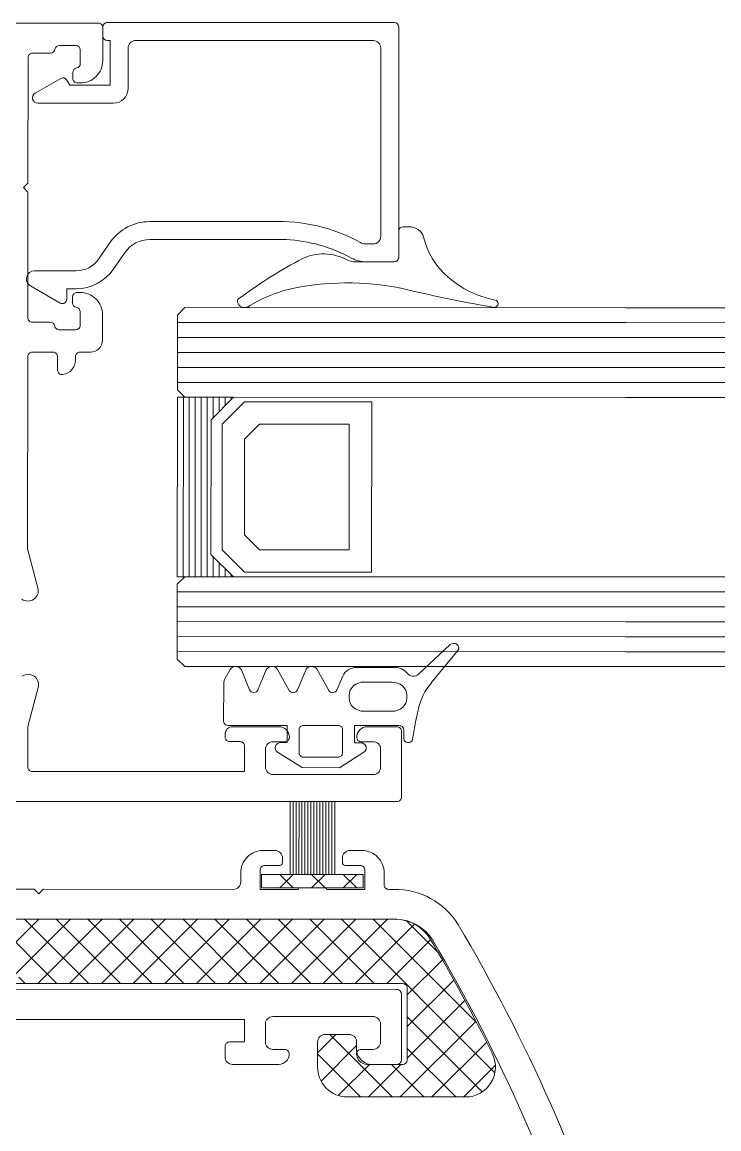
# Model space of a CAD drawing. Header units: centimetres. Extents: x 118932 to 154602, y -32682 to -23521.
# Drawn here: x 140370.77 to 140375.43, y -29462.04 to -29454.64 of the extents above; entities that cross this region are included whole.
import ezdxf

# ---------------------------------------------------------------- set-up
doc = ezdxf.new("R2010")
doc.units = ezdxf.units.CM
doc.header["$LTSCALE"] = 50
doc.header["$MEASUREMENT"] = 0
doc.layers.add('GEN_02_TF_Pencere', color=7, linetype='Continuous', lineweight=9, true_color=0x6093ac)
doc.layers.add('GEN_06_GR_İnce', color=7, linetype='Continuous', lineweight=13, true_color=0xb0b0a9)

# ---------------------------------------------------------------- blocks, each defined once
blk = doc.blocks.new('P27__')
at = {"layer": 'GEN_02_TF_Pencere', "extrusion": (0, 0, -1)}
for p, q in [((140347.0901, -29456.648, 0), (140339.1501, -29456.6409, 0)), ((140347.0901, -29456.648, 0), (140347.0901, -29456.648, 0)), ((140347.1198, -29456.6734, 0), (140347.1198, -29456.7334, 0)), ((140347.1199, -29456.898, 0), (140347.1201, -29456.678, 0)), ((140349.0698, -29456.644, 0), (140347.1498, -29456.6434, 0)), ((140349.0698, -29456.644, 0), (140349.0698, -29456.644, 0)), ((140349.0993, -29458.214, 0), (140349.0998, -29456.674, 0)), ((140347.1498, -29456.7634, 0), (140347.1698, -29456.7634, 0)), ((140347.1698, -29456.7634, 0), (140347.1697, -29457.0634, 0)), ((140347.3398, -29456.7635, 0), (140348.9298, -29456.764, 0)), ((140346.6499, -29456.8476, 0), (140346.7707, -29456.8477, 0)), ((140346.8299, -29456.7977, 0), (140346.9399, -29456.7978, 0)), ((140346.9699, -29456.8279, 0), (140346.9698, -29456.9179, 0)), ((140347.2897, -29457.0835, 0), (140347.2898, -29456.8135, 0)), ((140348.9798, -29456.814, 0), (140348.9794, -29458.074, 0)), ((140346.6191, -29457.7176, 0), (140346.6199, -29456.8776, 0)), ((140346.9198, -29456.977, 0), (140346.9198, -29457.0178, 0)), ((140346.8385, -29457.0174, 0), (140346.6677, -29457.1159, 0)), ((140346.8997, -29457.0634, 0), (140346.8795, -29457.0283, 0)), ((140347.1697, -29457.0634, 0), (140346.8997, -29457.0634, 0)), ((140346.9497, -29457.0478, 0), (140346.9697, -29457.0479, 0)), ((140346.6858, -29457.1833, 0), (140347.1896, -29457.1834, 0)), ((140346.5891, -29457.7475, 0), (140346.6191, -29457.7176, 0)), ((140346.6191, -29457.7776, 0), (140346.5891, -29457.7475, 0)), ((140346.6183, -29458.6176, 0), (140346.6191, -29457.7776, 0)), ((140348.249, -29457.9749, 0), (140347.4338, -29457.9747, 0)), ((140347.4337, -29458.0947, 0), (140348.347, -29458.0949, 0)), ((140347.1716, -29458.111, 0), (140347.0906, -29458.2267, 0)), ((140347.1889, -29458.2955, 0), (140347.2699, -29458.1799, 0)), ((140348.9293, -29458.124, 0), (140348.8777, -29458.124, 0)), ((140348.8803, -29458.244, 0), (140349.0693, -29458.244, 0)), ((140346.9431, -29458.3034, 0), (140346.6639, -29458.3033, 0)), ((140346.6365, -29458.4051, 0), (140346.8342, -29458.5193, 0)), ((140346.8792, -29458.4933, 0), (140346.8792, -29458.4233, 0)), ((140346.8792, -29458.4233, 0), (140346.9431, -29458.4234, 0)), ((140346.9185, -29458.4778, 0), (140346.9184, -29458.5187, 0)), ((140346.9685, -29458.4479, 0), (140346.9485, -29458.4478, 0)), ((140346.9684, -29458.5779, 0), (140346.9683, -29458.6679, 0)), ((140347.1182, -29458.768, 0), (140347.1183, -29458.598, 0)), ((140346.7691, -29458.6477, 0), (140346.6483, -29458.6476, 0)), ((140346.9383, -29458.6978, 0), (140346.8283, -29458.6977, 0)), ((140346.6481, -29458.8476, 0), (140346.7881, -29458.8477, 0)), ((140346.9681, -29458.8479, 0), (140347.0381, -29458.8479, 0)), ((140346.6169, -29460.1633, 0), (140346.6181, -29458.8776, 0)), ((140346.8181, -29458.8777, 0), (140346.818, -29458.9677, 0)), ((140346.9381, -29458.8985, 0), (140346.9381, -29458.8778, 0)), ((140346.6865, -29460.4242, 0), (140346.6169, -29460.1633, 0)), ((140346.6184, -29461.3507, 0), (140346.6883, -29461.0899, 0)), ((140346.6184, -29461.6218, 0), (140346.6184, -29461.3507, 0)), ((140348.2984, -29461.3523, 0), (140347.9884, -29461.3522, 0)), ((140349.0884, -29461.3525, 0), (140348.8884, -29461.3525, 0)), ((140347.9384, -29461.4022, 0), (140347.9384, -29461.4222, 0)), ((140349.1183, -29461.8225, 0), (140349.1184, -29461.3825, 0)), ((140347.9684, -29461.4522, 0), (140348.0384, -29461.4522, 0)), ((140348.0684, -29461.4822, 0), (140348.0684, -29461.6522, 0)), ((140348.2084, -29461.6223, 0), (140348.2084, -29461.5023, 0)), ((140348.2584, -29461.4523, 0), (140348.3384, -29461.4523, 0)), ((140348.8484, -29461.4525, 0), (140348.9284, -29461.4525, 0)), ((140348.9784, -29461.5025, 0), (140348.9784, -29461.6225, 0)), ((140348.0684, -29461.6522, 0), (140346.6484, -29461.6518, 0)), ((140348.9283, -29461.6725, 0), (140348.2583, -29461.6723, 0)), ((140339.1483, -29461.8494, 0), (140349.0883, -29461.8525, 0)), ((140348.1926, -29462.1799, 0), (140348.2726, -29462.18, 0)), ((140348.7726, -29462.1801, 0), (140348.8525, -29462.1802, 0)), ((140348.3225, -29462.23, 0), (140348.3225, -29462.26, 0)), ((140348.7225, -29462.2601, 0), (140348.7225, -29462.2301, 0)), ((140348.1725, -29462.3099, 0), (140348.1725, -29462.44, 0)), ((140348.3025, -29462.28, 0), (140348.2025, -29462.2799, 0)), ((140348.8425, -29462.2801, 0), (140348.7425, -29462.2801, 0)), ((140348.8725, -29462.4402, 0), (140348.8725, -29462.3102, 0)), ((140348.0425, -29462.3899, 0), (140348.0425, -29462.3299, 0)), ((140349.0025, -29462.3302, 0), (140349.0025, -29462.4102, 0)), ((140345.3906, -29462.4391, 0), (140346.6615, -29462.4395, 0)), ((140346.6615, -29462.4395, 0), (140346.6915, -29462.4695, 0)), ((140346.6915, -29462.4695, 0), (140346.7215, -29462.4395, 0)), ((140346.7215, -29462.4395, 0), (140347.9925, -29462.4399, 0)), ((140348.1725, -29462.44, 0), (140348.4251, -29462.44, 0)), ((140348.4425, -29462.43, 0), (140348.6025, -29462.4301, 0)), ((140348.6198, -29462.4401, 0), (140348.8725, -29462.4402, 0)), ((140349.0325, -29462.4402, 0), (140349.0668, -29462.4402, 0)), ((140349.0865, -29462.6402, 0), (140345.3906, -29462.6391, 0)), ((140349.0863, -29462.6402, 0), (140345.3907, -29462.6391, 0)), ((140346.6919, -29462.6395, 0), (140346.3276, -29463.0036, 0)), ((140346.384, -29462.6394, 0), (140346.7958, -29463.0515, 0)), ((140346.9041, -29462.6396, 0), (140346.5201, -29463.0233, 0)), ((140346.5961, -29462.6395, 0), (140347.0259, -29463.0695, 0)), ((140347.1162, -29462.6396, 0), (140346.7126, -29463.043, 0)), ((140346.8082, -29462.6395, 0), (140347.2381, -29463.0696, 0)), ((140347.3283, -29462.6397, 0), (140346.9051, -29463.0626, 0)), ((140347.0204, -29462.6396, 0), (140347.4502, -29463.0697, 0)), ((140347.5405, -29462.6398, 0), (140347.1104, -29463.0696, 0)), ((140347.2325, -29462.6397, 0), (140347.6623, -29463.0697, 0)), ((140347.7526, -29462.6398, 0), (140347.3225, -29463.0696, 0)), ((140347.4446, -29462.6397, 0), (140347.8745, -29463.0698, 0)), ((140347.9647, -29462.6399, 0), (140347.5346, -29463.0697, 0)), ((140347.6568, -29462.6398, 0), (140348.0866, -29463.0699, 0)), ((140348.1769, -29462.64, 0), (140347.7468, -29463.0698, 0)), ((140347.8689, -29462.6399, 0), (140348.2987, -29463.0699, 0)), ((140348.389, -29462.64, 0), (140347.9589, -29463.0698, 0)), ((140348.081, -29462.6399, 0), (140348.5109, -29463.07, 0)), ((140348.6011, -29462.6401, 0), (140348.171, -29463.0699, 0)), ((140348.2932, -29462.64, 0), (140348.723, -29463.0701, 0)), ((140348.8132, -29462.6402, 0), (140348.3832, -29463.07, 0)), ((140348.5053, -29462.6401, 0), (140348.9351, -29463.0701, 0)), ((140349.0254, -29462.6402, 0), (140348.5953, -29463.07, 0)), ((140348.7174, -29462.6401, 0), (140349.7428, -29463.6661, 0)), ((140349.2057, -29462.6721, 0), (140348.8074, -29463.0701, 0)), ((140348.9296, -29462.6402, 0), (140349.6211, -29463.3321, 0)), ((140349.1518, -29462.6504, 0), (140349.363, -29462.8617, 0)), ((140349.4966, -29462.675, 0), (140349.4966, -29462.675, 0)), ((140349.3132, -29462.7767, 0), (140349.0196, -29463.0702, 0)), ((140349.3913, -29462.9107, 0), (140349.1567, -29463.1451, 0)), ((140346.5596, -29463.0273, 0), (140346.6017, -29463.0694, 0)), ((140346.7126, -29463.043, 0), (140346.6861, -29463.0694, 0)), ((140346.7958, -29463.0515, 0), (140346.8138, -29463.0695, 0)), ((140346.9051, -29463.0626, 0), (140346.8982, -29463.0695, 0)), ((140349.4678, -29463.0463, 0), (140349.1567, -29463.3573, 0)), ((140344.8179, -29463.0688, 0), (140349.1268, -29463.0702, 0)), ((140349.1568, -29463.1002, 0), (140349.1566, -29463.5802, 0)), ((140349.5427, -29463.1835, 0), (140349.1566, -29463.5694, 0)), ((140349.616, -29463.3224, 0), (140349.11, -29463.8281, 0)), ((140349.1567, -29463.2919, 0), (140349.6584, -29463.7939, 0)), ((140348.6794, -29463.4101, 0), (140348.5566, -29463.5328, 0)), ((140348.7679, -29463.4101, 0), (140348.6067, -29463.41, 0)), ((140348.6386, -29463.4101, 0), (140349.0564, -29463.8281, 0)), ((140348.5566, -29463.46, 0), (140348.5566, -29463.6279, 0)), ((140348.8178, -29463.4838, 0), (140348.5799, -29463.7216, 0)), ((140348.8178, -29463.5201, 0), (140348.8179, -29463.4601, 0)), ((140349.1566, -29463.504, 0), (140349.4806, -29463.8282, 0)), ((140349.6876, -29463.4628, 0), (140349.3221, -29463.8281, 0)), ((140348.5566, -29463.5402, 0), (140348.8442, -29463.828, 0)), ((140348.9035, -29463.6102, 0), (140348.6953, -29463.8183, 0)), ((140349.1144, -29463.6116, 0), (140348.8978, -29463.828, 0)), ((140349.1266, -29463.6116, 0), (140348.9266, -29463.6116, 0)), ((140349.0521, -29463.6116, 0), (140349.2685, -29463.8281, 0)), ((140349.7461, -29463.6165, 0), (140349.5342, -29463.8282, 0)), ((140348.7565, -29463.828, 0), (140349.5464, -29463.8282, 0))]:
    blk.add_line(p, q, dxfattribs=at)
at = {"layer": 'GEN_02_TF_Pencere'}
for p, q in [((140349.0994, -29458.0342, 0), (140349.0993, -29458.2189, 0)), ((140349.1673, -29458.009, 0), (140349.1294, -29458.009, 0)), ((140349.1294, -29458.009, 0), (140349.1294, -29458.009, 0)), ((140348.759, -29458.233, 0), (140348.7396, -29458.2239, 0)), ((140349.0693, -29458.244, 0), (140348.8085, -29458.244, 0)), ((140347.6692, -29458.5496, 0), (140347.6192, -29458.5996, 0)), ((140347.6692, -29458.5496, 0), (140350.6192, -29458.5505, 0)), ((140348.0711, -29458.5497, 0), (140348.0838, -29458.5478, 0)), ((140390.9929, -29458.5752, 0), (140350.6192, -29458.5505, 0)), ((140347.6192, -29458.5996, 0), (140347.619, -29459.0996, 0)), ((140347.6192, -29458.6496, 0), (140350.6192, -29458.6505, 0)), ((140391.0492, -29458.6633, 0), (140350.6192, -29458.6505, 0)), ((140347.6191, -29458.7496, 0), (140350.6191, -29458.7505, 0)), ((140391.0492, -29458.7633, 0), (140350.6191, -29458.7505, 0)), ((140347.6191, -29458.8496, 0), (140350.6191, -29458.8505, 0)), ((140391.0491, -29458.8633, 0), (140350.6191, -29458.8505, 0)), ((140347.6191, -29458.9496, 0), (140350.6191, -29458.9505, 0)), ((140391.0491, -29458.9633, 0), (140350.6191, -29458.9505, 0)), ((140347.6191, -29459.0496, 0), (140350.6191, -29459.0505, 0)), ((140391.0491, -29459.0633, 0), (140350.6191, -29459.0505, 0)), ((140347.619, -29459.0996, 0), (140347.669, -29459.1496, 0)), ((140347.6186, -29460.3496, 0), (140347.619, -29459.1496, 0)), ((140347.619, -29459.1496, 0), (140347.6186, -29460.3496, 0)), ((140347.619, -29459.1496, 0), (140347.994, -29459.1497, 0)), ((140347.619, -29459.1496, 0), (140347.619, -29459.1496, 0)), ((140347.659, -29459.1496, 0), (140347.6586, -29460.3496, 0)), ((140347.669, -29459.1496, 0), (140350.619, -29459.1505, 0)), ((140347.699, -29459.1496, 0), (140347.6986, -29460.3496, 0)), ((140347.739, -29459.1496, 0), (140347.7386, -29460.3496, 0)), ((140347.779, -29459.1496, 0), (140347.7786, -29460.3496, 0)), ((140347.819, -29459.1496, 0), (140347.8186, -29460.3496, 0)), ((140347.994, -29459.1497, 0), (140347.844, -29459.2997, 0)), ((140347.859, -29459.1497, 0), (140347.859, -29459.2847, 0)), ((140347.899, -29459.1497, 0), (140347.899, -29459.2447, 0)), ((140348.069, -29459.1797, 0), (140347.919, -29459.3297, 0)), ((140347.939, -29459.1497, 0), (140347.939, -29459.2047, 0)), ((140347.979, -29459.1497, 0), (140347.979, -29459.1647, 0)), ((140348.919, -29459.18, 0), (140348.069, -29459.1797, 0)), ((140348.9186, -29460.32, 0), (140348.919, -29459.18, 0)), ((140391.0172, -29459.1633, 0), (140350.619, -29459.1505, 0)), ((140347.844, -29459.2997, 0), (140347.8437, -29460.1997, 0)), ((140347.919, -29459.3297, 0), (140347.9187, -29460.1697, 0)), ((140348.169, -29459.3298, 0), (140348.0689, -29459.4297, 0)), ((140348.769, -29459.3299, 0), (140348.169, -29459.3298, 0)), ((140348.7687, -29460.1699, 0), (140348.769, -29459.3299, 0)), ((140348.0689, -29459.4297, 0), (140348.0687, -29460.0697, 0)), ((140348.0687, -29460.0697, 0), (140348.1687, -29460.1698, 0)), ((140347.9187, -29460.1697, 0), (140348.0686, -29460.3197, 0)), ((140348.1687, -29460.1698, 0), (140348.7687, -29460.1699, 0)), ((140347.8437, -29460.1997, 0), (140347.9936, -29460.3497, 0)), ((140347.8587, -29460.2147, 0), (140347.8586, -29460.3497, 0)), ((140347.8987, -29460.2547, 0), (140347.8986, -29460.3497, 0)), ((140347.9387, -29460.2947, 0), (140347.9386, -29460.3497, 0)), ((140348.0686, -29460.3197, 0), (140348.9186, -29460.32, 0)), ((140347.6186, -29460.3996, 0), (140347.6185, -29460.8996, 0)), ((140347.6686, -29460.3496, 0), (140347.6186, -29460.3996, 0)), ((140347.9936, -29460.3497, 0), (140347.6186, -29460.3496, 0)), ((140347.6686, -29460.3496, 0), (140350.6186, -29460.3505, 0)), ((140347.9786, -29460.3347, 0), (140347.9786, -29460.3497, 0)), ((140391.0486, -29460.3633, 0), (140350.6186, -29460.3505, 0)), ((140347.6186, -29460.4496, 0), (140350.6186, -29460.4505, 0)), ((140391.0486, -29460.4633, 0), (140350.6186, -29460.4505, 0)), ((140347.6186, -29460.5496, 0), (140350.6186, -29460.5505, 0)), ((140391.0486, -29460.5633, 0), (140350.6186, -29460.5505, 0)), ((140347.6185, -29460.6496, 0), (140350.6185, -29460.6505, 0)), ((140391.0486, -29460.6633, 0), (140350.6185, -29460.6505, 0)), ((140347.6185, -29460.7496, 0), (140350.6185, -29460.7505, 0)), ((140391.0485, -29460.7633, 0), (140350.6185, -29460.7505, 0)), ((140349.232, -29461.002, 0), (140349.4439, -29460.8033, 0)), ((140349.4958, -29460.8426, 0), (140349.3177, -29461.0581, 0)), ((140347.6185, -29460.8496, 0), (140350.6185, -29460.8505, 0)), ((140347.6185, -29460.8996, 0), (140347.6685, -29460.9496, 0)), ((140391.0485, -29460.8633, 0), (140350.6185, -29460.8505, 0)), ((140347.6685, -29460.9496, 0), (140350.6185, -29460.9505, 0)), ((140347.9392, -29461.0267, 0), (140347.9715, -29460.9694, 0)), ((140348.047, -29460.9727, 0), (140348.102, -29461.1058, 0)), ((140348.1583, -29461.1059, 0), (140348.2137, -29460.9729, 0)), ((140348.2893, -29460.9698, 0), (140348.3676, -29461.1096, 0)), ((140348.4222, -29461.1064, 0), (140348.478, -29460.9732, 0)), ((140348.5535, -29460.9701, 0), (140348.6318, -29461.11, 0)), ((140348.8195, -29460.9559, 0), (140349.0735, -29460.9562, 0)), ((140391.0166, -29460.9633, 0), (140350.6185, -29460.9505, 0)), ((140347.9283, -29461.3169, 0), (140347.9287, -29461.0658, 0)), ((140348.6865, -29461.1068, 0), (140348.7255, -29461.0135, 0)), ((140348.7255, -29461.0135, 0), (140348.7255, -29461.0135, 0)), ((140349.0538, -29461.054, 0), (140348.8681, -29461.0538, 0)), ((140348.768, -29461.1418, 0), (140348.7679, -29461.1608, 0)), ((140348.768, -29461.1418, 0), (140348.768, -29461.1418, 0)), ((140349.1537, -29461.1613, 0), (140349.1537, -29461.1423, 0)), ((140348.8678, -29461.249, 0), (140349.0535, -29461.2493, 0)), ((140348.3532, -29461.3439, 0), (140347.9583, -29461.3434, 0)), ((140348.353, -29461.4585, 0), (140348.3532, -29461.3439, 0)), ((140348.6932, -29461.3444, 0), (140348.4632, -29461.344, 0)), ((140348.7144, -29461.3521, 0), (140348.7144, -29461.3521, 0)), ((140348.8032, -29461.3445, 0), (140348.803, -29461.4591, 0)), ((140349.1032, -29461.3449, 0), (140348.8032, -29461.3445, 0)), ((140348.4331, -29461.3705, 0), (140348.4329, -29461.5291, 0)), ((140348.7229, -29461.5295, 0), (140348.7231, -29461.3708, 0)), ((140349.133, -29461.432, 0), (140349.1331, -29461.3714, 0)), ((140348.313, -29461.4584, 0), (140348.353, -29461.4585, 0)), ((140348.803, -29461.4591, 0), (140348.843, -29461.4592, 0)), ((140348.4527, -29461.6261, 0), (140348.2895, -29461.5223, 0)), ((140348.4628, -29461.5556, 0), (140348.6928, -29461.5559, 0)), ((140348.8663, -29461.5231, 0), (140348.7027, -29461.6265, 0)), ((140348.7027, -29461.6265, 0), (140348.4527, -29461.6261, 0)), ((140348.3725, -29462.3401, 0), (140348.3726, -29461.8523, 0)), ((140348.3925, -29462.3401, 0), (140348.3926, -29461.8523, 0)), ((140348.4125, -29462.3401, 0), (140348.4126, -29461.8523, 0)), ((140348.4325, -29462.3401, 0), (140348.4326, -29461.8523, 0)), ((140348.4525, -29462.3401, 0), (140348.4526, -29461.8523, 0)), ((140348.4725, -29462.3401, 0), (140348.4726, -29461.8523, 0)), ((140348.4925, -29462.3401, 0), (140348.4926, -29461.8523, 0)), ((140348.5125, -29462.3401, 0), (140348.5126, -29461.8524, 0)), ((140348.5325, -29462.3401, 0), (140348.5326, -29461.8524, 0)), ((140348.5525, -29462.3401, 0), (140348.5526, -29461.8524, 0)), ((140348.5725, -29462.3401, 0), (140348.5726, -29461.8524, 0)), ((140348.5925, -29462.3401, 0), (140348.5926, -29461.8524, 0)), ((140348.6125, -29462.3401, 0), (140348.6126, -29461.8524, 0)), ((140348.6325, -29462.3401, 0), (140348.6326, -29461.8524, 0)), ((140348.6525, -29462.3401, 0), (140348.6526, -29461.8524, 0)), ((140348.6725, -29462.3402, 0), (140348.6726, -29461.8524, 0)), ((140348.8625, -29462.3402, 0), (140348.1825, -29462.34, 0)), ((140348.1825, -29462.34, 0), (140348.1825, -29462.43, 0)), ((140348.3946, -29462.4301, 0), (140348.3046, -29462.34, 0)), ((140348.3946, -29462.3401, 0), (140348.3046, -29462.43, 0)), ((140348.6067, -29462.4301, 0), (140348.5167, -29462.3401, 0)), ((140348.6067, -29462.3401, 0), (140348.5167, -29462.4301, 0)), ((140348.8189, -29462.4302, 0), (140348.7289, -29462.3402, 0)), ((140348.8189, -29462.3402, 0), (140348.7289, -29462.4302, 0)), ((140348.8625, -29462.4302, 0), (140348.8625, -29462.3402, 0)), ((140348.8625, -29462.3402, 0), (140348.8625, -29462.3402, 0)), ((140348.1832, -29462.4307, 0), (140348.1817, -29462.4293, 0)), ((140348.1825, -29462.43, 0), (140348.8625, -29462.4302, 0)), ((140341.1475, -29463.1121, 0), (140349.0875, -29463.11, 0)), ((140349.1175, -29463.14, 0), (140349.1176, -29463.58, 0)), ((140348.9275, -29463.2901, 0), (140348.2575, -29463.2903, 0)), ((140348.0675, -29463.3103, 0), (140346.0675, -29463.3108, 0)), ((140348.0676, -29463.4603, 0), (140348.0675, -29463.3103, 0)), ((140348.2076, -29463.3403, 0), (140348.2076, -29463.4603, 0)), ((140348.9776, -29463.4601, 0), (140348.9776, -29463.3401, 0)), ((140347.9376, -29463.5603, 0), (140347.9376, -29463.4903, 0)), ((140347.9676, -29463.4603, 0), (140348.0676, -29463.4603, 0)), ((140348.2576, -29463.5103, 0), (140348.3376, -29463.5102, 0)), ((140348.8476, -29463.5101, 0), (140348.9276, -29463.5101, 0)), ((140348.2976, -29463.6102, 0), (140347.9876, -29463.6103, 0)), ((140349.0876, -29463.61, 0), (140348.8876, -29463.6101, 0))]:
    blk.add_line(p, q, dxfattribs=at)
at = {"layer": 'GEN_02_TF_Pencere', "extrusion": (0, 0, -1)}
for centre, radius, start, end in [((-140347.0901, -29456.678, 0), 0.03, 90.05093, 180.05102), ((-140347.1498, -29456.6734, 0), 0.03, 0.01924, 90.01816), ((-140349.0698, -29456.674, 0), 0.03, 90.01818, 180.01807), ((-140347.1498, -29456.7334, 0), 0.03, 270.02079, 0.01814), ((-140347.3398, -29456.8135, 0), 0.05, 0.01813, 90.01802), ((-140348.9298, -29456.814, 0), 0.05, 90.01824, 180.01813), ((-140346.6499, -29456.8776, 0), 0.03, 0.05103, 90.05112), ((-140346.7708, -29456.8177, 0), 0.03, 189.64252, 270.05201), ((-140346.8299, -29456.8277, 0), 0.03, 9.64519, 90.05105), ((-140346.9399, -29456.8278, 0), 0.03, 90.05093, 180.05102), ((-140346.9403, -29456.9183, 0), 0.0295, 179.2387, 261.27093), ((-140346.9699, -29456.8979, 0), 0.15, 180.05099, 270.05108), ((-140346.9498, -29456.977, 0), 0.03, 0.03952, 80.45689), ((-140346.8535, -29457.0433, 0), 0.03, 60.01812, 150.01801), ((-140346.9498, -29457.0178, 0), 0.03, 270.05103, 0.05111), ((-140346.6858, -29457.1472, 0), 0.0361, 270.01814, 60.01814), ((-140347.1897, -29457.0834, 0), 0.1, 180.01818, 270.01807), ((-140347.4338, -29458.2948, 0), 0.3201, 35.03147, 90.00477), ((-140348.299, -29459.0941, 0), 1.1203, 87.44361, 119.09275), ((-140347.4337, -29458.2947, 0), 0.2001, 35.03148, 90.00478), ((-140348.2989, -29459.0942, 0), 1.0004, 92.75318, 118.9675), ((-140348.9294, -29458.074, 0), 0.05, 180.01824, 270.01813), ((-140348.8777, -29458.054, 0), 0.07, 270.02027, 299.09535), ((-140346.9431, -29458.1233, 0), 0.1801, 215.03149, 270.0048), ((-140348.8803, -29458.0439, 0), 0.2, 270.02045, 298.97082), ((-140349.0693, -29458.214, 0), 0.03, 180.01818, 270.01807), ((-140346.6638, -29458.3578, 0), 0.0546, 300.01813, 90.01813), ((-140346.9431, -29458.1232, 0), 0.3001, 215.03147, 270.00477), ((-140346.9485, -29458.4778, 0), 0.03, 0.05093, 90.05102), ((-140346.9683, -29458.5979, 0), 0.15, 90.05099, 180.05108), ((-140346.8492, -29458.4933, 0), 0.03, 180.01906, 300.01816), ((-140346.9475, -29458.5194, 0), 0.0291, 278.15822, 1.54795), ((-140346.9384, -29458.5778, 0), 0.03, 99.6451, 180.05095), ((-140346.6483, -29458.6176, 0), 0.03, 270.05093, 0.05102), ((-140346.7693, -29458.6775, 0), 0.0298, 89.72783, 170.7818), ((-140346.8283, -29458.6677, 0), 0.03, 270.05103, 350.45688), ((-140346.9383, -29458.6678, 0), 0.03, 180.05103, 270.05111), ((-140347.0382, -29458.7679, 0), 0.08, 180.05099, 270.05108), ((-140346.6481, -29458.8776, 0), 0.03, 0.05093, 90.05102), ((-140346.7881, -29458.8777, 0), 0.03, 90.05103, 180.05112), ((-140346.9681, -29458.8779, 0), 0.03, 0.05103, 90.05112), ((-140346.8381, -29458.8985, 0), 0.1, 180.05099, 261.83785), ((-140346.8477, -29458.9681, 0), 0.0297, 261.2483, 0.62541), ((-140346.6189, -29460.4422, 0), 0.07, 165.06988, 305.05104), ((-140346.6207, -29461.0717, 0), 0.07, 55.0173, 194.99692), ((-140347.9884, -29461.4022, 0), 0.05, 0.01808, 90.01817), ((-140348.2984, -29461.4223, 0), 0.07, 90.01808, 180.01817), ((-140348.8884, -29461.4225, 0), 0.07, 0.01808, 90.01817), ((-140349.0884, -29461.3825, 0), 0.03, 90.01808, 180.01817), ((-140347.9684, -29461.4222, 0), 0.03, 270.01808, 0.01817), ((-140348.3384, -29461.4223, 0), 0.03, 180.01808, 270.01817), ((-140348.8484, -29461.4225, 0), 0.03, 270.01808, 0.01817), ((-140348.0384, -29461.4822, 0), 0.03, 90.01808, 180.01817), ((-140348.2584, -29461.5023, 0), 0.05, 0.01808, 90.01817), ((-140348.9284, -29461.5025, 0), 0.05, 90.01808, 180.01817), ((-140346.6484, -29461.6218, 0), 0.03, 270.01808, 0.01817), ((-140348.2584, -29461.6223, 0), 0.05, 270.01808, 0.01817), ((-140348.9284, -29461.6225, 0), 0.05, 180.01808, 270.01817), ((-140349.0883, -29461.8225, 0), 0.03, 180.01809, 270.01817), ((-140348.1925, -29462.3299, 0), 0.15, 0.01808, 90.01817), ((-140348.2725, -29462.23, 0), 0.05, 90.01808, 180.01817), ((-140348.7725, -29462.2301, 0), 0.05, 0.01808, 90.01817), ((-140348.8525, -29462.3302, 0), 0.15, 90.01808, 180.01817), ((-140348.2025, -29462.3099, 0), 0.03, 0.01808, 90.01817), ((-140348.3025, -29462.26, 0), 0.02, 180.01808, 270.01817), ((-140348.7425, -29462.2601, 0), 0.02, 270.01808, 0.01817), ((-140348.8425, -29462.3101, 0), 0.03, 90.01809, 180.01817), ((-140347.9925, -29462.3899, 0), 0.05, 180.01808, 270.01817), ((-140348.4425, -29462.45, 0), 0.02, 30.01813, 90.01809), ((-140348.6025, -29462.4501, 0), 0.02, 90.01816, 150.01812), ((-140349.0325, -29462.4102, 0), 0.03, 270.01809, 0.01817), ((-140349.0778, -29462.931, 0), 0.4908, 88.71972, 148.57254), ((-140349.078, -29462.911, 0), 0.2708, 91.76601, 148.31654), ((-140349.0778, -29462.931, 0), 0.2908, 91.70487, 148.3515), ((-140339.7369, -29468.4681, 0), 11.3496, 149.30775, 176.4678), ((-140339.7373, -29468.448, 0), 11.1293, 149.316, 153.83239), ((-140339.7369, -29468.4681, 0), 11.1496, 149.31519, 176.62957), ((-140349.1268, -29463.1002, 0), 0.03, 90.01808, 180.01817), ((-140348.6066, -29463.46, 0), 0.05, 0.01808, 90.01817), ((-140348.7679, -29463.4601, 0), 0.05, 90.01808, 180.01817), ((-140348.921, -29463.5079, 0), 0.1039, 266.89239, 353.22422), ((-140349.1254, -29463.5804, 0), 0.0312, 179.64441, 267.74483), ((-140349.5464, -29463.6282, 0), 0.2, 153.83236, 270.0181), ((-140348.7566, -29463.628, 0), 0.2, 270.01808, 0.01817)]:
    blk.add_arc(centre, radius, start, end, dxfattribs=at)
at = {"layer": 'GEN_02_TF_Pencere'}
for centre, radius, start, end in [((140349.0875, -29463.14, 0), 0.03, 45.0148, 90.01472), ((140349.0875, -29463.14, 0), 0.03, 0.01492, 45.01484), ((140348.2576, -29463.3403, 0), 0.05, 90.01472, 180.0148), ((140348.9276, -29463.3401, 0), 0.05, 0.01472, 90.0148), ((140347.9676, -29463.4903, 0), 0.03, 90.01468, 180.01477), ((140348.2576, -29463.4603, 0), 0.05, 180.01472, 270.0148), ((140348.3376, -29463.5402, 0), 0.03, 0.01478, 90.01486), ((140348.8476, -29463.5401, 0), 0.03, 90.01478, 180.01486), ((140348.9276, -29463.4601, 0), 0.05, 270.01472, 0.0148), ((140347.9876, -29463.5603, 0), 0.05, 180.01472, 270.0148), ((140348.2976, -29463.5402, 0), 0.07, 270.01473, 0.01482), ((140348.8876, -29463.5401, 0), 0.07, 180.01469, 270.01478), ((140349.0876, -29463.58, 0), 0.03, 270.01477, 0.01486)]:
    blk.add_arc(centre, radius, start, end, dxfattribs=at)
at = {"layer": 'GEN_02_TF_Pencere', "extrusion": (0, 0, -1)}
for centre, major_axis, start_param, end_param in [((140349.1294, -29458.0342, 0), (0.03, 0), 3.141594, 4.712388), ((140349.1673, -29458.093, 0), (0.1, 0), -1.570625, -0.201549), ((140349.8941, -29457.977, 0), (0.6398, -0.0002), 1.805526, 2.955356), ((140348.5952, -29458.4311, 0), (0.286, -0.0001), 4.098356, 5.241385), ((140350.3655, -29460.7264, 0), (3.5431, -0.0011), 3.990064, 4.134382), ((140348.8085, -29458.16, 0), (0.1, 0), 1.57081, 2.088079), ((140349.0693, -29458.2189, 0), (0.03, 0), 0.000001, 1.570795), ((140348.7539, -29459.685, 0), (-1.5492, 0.0005), 1.378609, 1.866448), ((140348.6199, -29459.1347, 0), (0.8801, -0.0003), 4.086507, 4.527649), ((140351.5502, -29451.2734, 0), (-8.8555, 0.0028), -1.36365, -1.303119), ((140348.0712, -29458.5077, 0), (-0.05, 0), -1.570583, 0.325144), ((140348.0736, -29458.5169, 0), (-0.0382, 0), 3.770676, 4.441675), ((140349.735, -29458.5229, 0), (0.03, 0), 0.000445, 1.852827), ((140349.735, -29458.523, 0), (-0.03, 0), 1.914632, 3.141556)]:
    blk.add_ellipse(centre, major_axis=major_axis, ratio=0.839387, start_param=start_param, end_param=end_param, dxfattribs=at)
at = {"layer": 'GEN_02_TF_Pencere'}
for centre, major_axis, start_param, end_param in [((140349.4678, -29460.8251, 0), (-0.0344, 0), 2.526974, 5.481858), ((140348.0085, -29460.9856, 0), (-0.0413, 0), 3.504733, 5.82217), ((140348.2523, -29460.9859, 0), (0.0413, 0), 0.458704, 2.776141), ((140348.5165, -29460.9862, 0), (0.0413, 0), 0.458705, 2.776142), ((140348.8193, -29461.044, 0), (-0.1, 0), -0.962596, -0.353242), ((140348.8193, -29461.044, 0), (0.1, 0), 1.569642, 2.178996), ((140349.0733, -29461.0444, 0), (0.1, 0), 0.603434, 1.569641), ((140349.1976, -29460.9689, 0), (0.0509, 0), 3.745027, 5.454025), ((140348.0287, -29461.0659, 0), (-0.1, 0), -0.461015, -0.001156), ((140348.868, -29461.1419, 0), (0.1, 0), 1.569641, 3.140438), ((140349.0537, -29461.1422, 0), (0.1, 0), -0.001157, 1.569641), ((140349.7218, -29461.3177, 0), (0.5, -0.0002), 2.512106, 2.949893), ((140348.1302, -29461.0968, 0), (0.03, 0), 3.490789, 5.931679), ((140348.3941, -29461.0973, 0), (0.03, 0), 3.628943, 5.929945), ((140348.6583, -29461.0976, 0), (0.03, 0), 3.628945, 5.929947), ((140348.8679, -29461.1609, 0), (0.1, 0), 3.140436, 4.711234), ((140349.0537, -29461.1611, 0), (0.1, 0), 4.711232, 6.28203), ((140353.4884, -29461.9634, 0), (4.3371, -0.0014), 2.949895, 3.003759), ((140347.9583, -29461.3169, 0), (0.03, 0), 3.140437, 4.711235), ((140348.4631, -29461.3705, 0), (0.03, 0), 1.569639, 3.140437), ((140348.6931, -29461.3708, 0), (0.03, 0), 0.784243, 1.569639), ((140348.6931, -29461.3708, 0), (0.03, 0), -0.001153, 0.784243), ((140349.1031, -29461.3713, 0), (-0.03, 0), 3.140435, 4.711233), ((140349.163, -29461.432, 0), (-0.03, 0), -0.001156, 2.96363), ((140348.3129, -29461.4937, 0), (0.04, 0), 1.569642, 4.087571), ((140348.8429, -29461.4944, 0), (0.04, 0), -0.948289, 1.56964), ((140348.4629, -29461.5292, 0), (0.03, 0), 3.140435, 4.711233), ((140348.6929, -29461.5295, 0), (-0.03, 0), 1.569641, 3.140438)]:
    blk.add_ellipse(centre, major_axis=major_axis, ratio=0.881548, start_param=start_param, end_param=end_param, dxfattribs=at)
blk = doc.blocks.new('DOGRAMA LEVEL 0 B BLOK')
at = {"layer": 'GEN_06_GR_İnce'}
blk.add_blockref('P27__', (-139649.6138, 29348.0796, 0), dxfattribs=at)

msp = doc.modelspace()

# ---------------------------------------------------------------- block references
msp.add_blockref('DOGRAMA LEVEL 0 B BLOK', (139673.8062, -29346.0794, 0))

doc.saveas('drawing.dxf')
